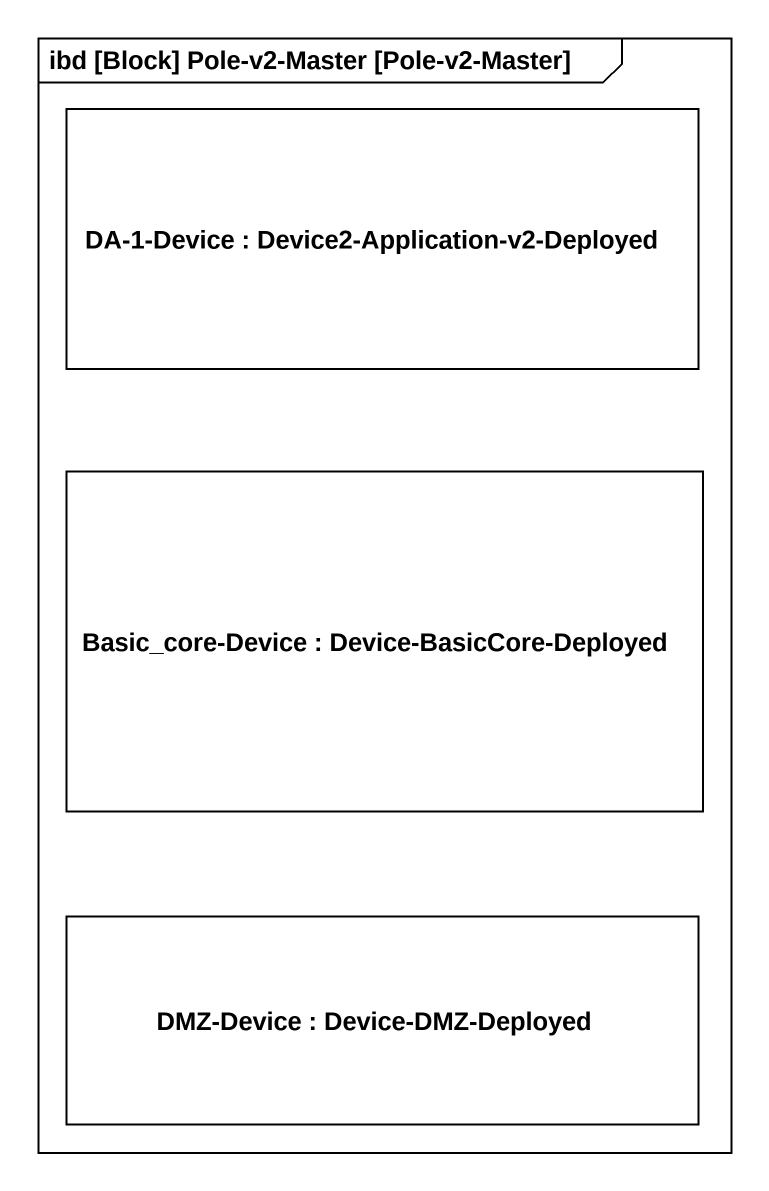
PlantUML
@startuml
mainframe ibd [Block] Pole-v2-Master [Pole-v2-Master]
rectangle "DA-1-Device : Device2-Application-v2-Deployed" as DA_1_Device
rectangle "Basic_core-Device : Device-BasicCore-Deployed" as Basic_core_Device
rectangle "DMZ-Device : Device-DMZ-Deployed" as DMZ_Device
@enduml
